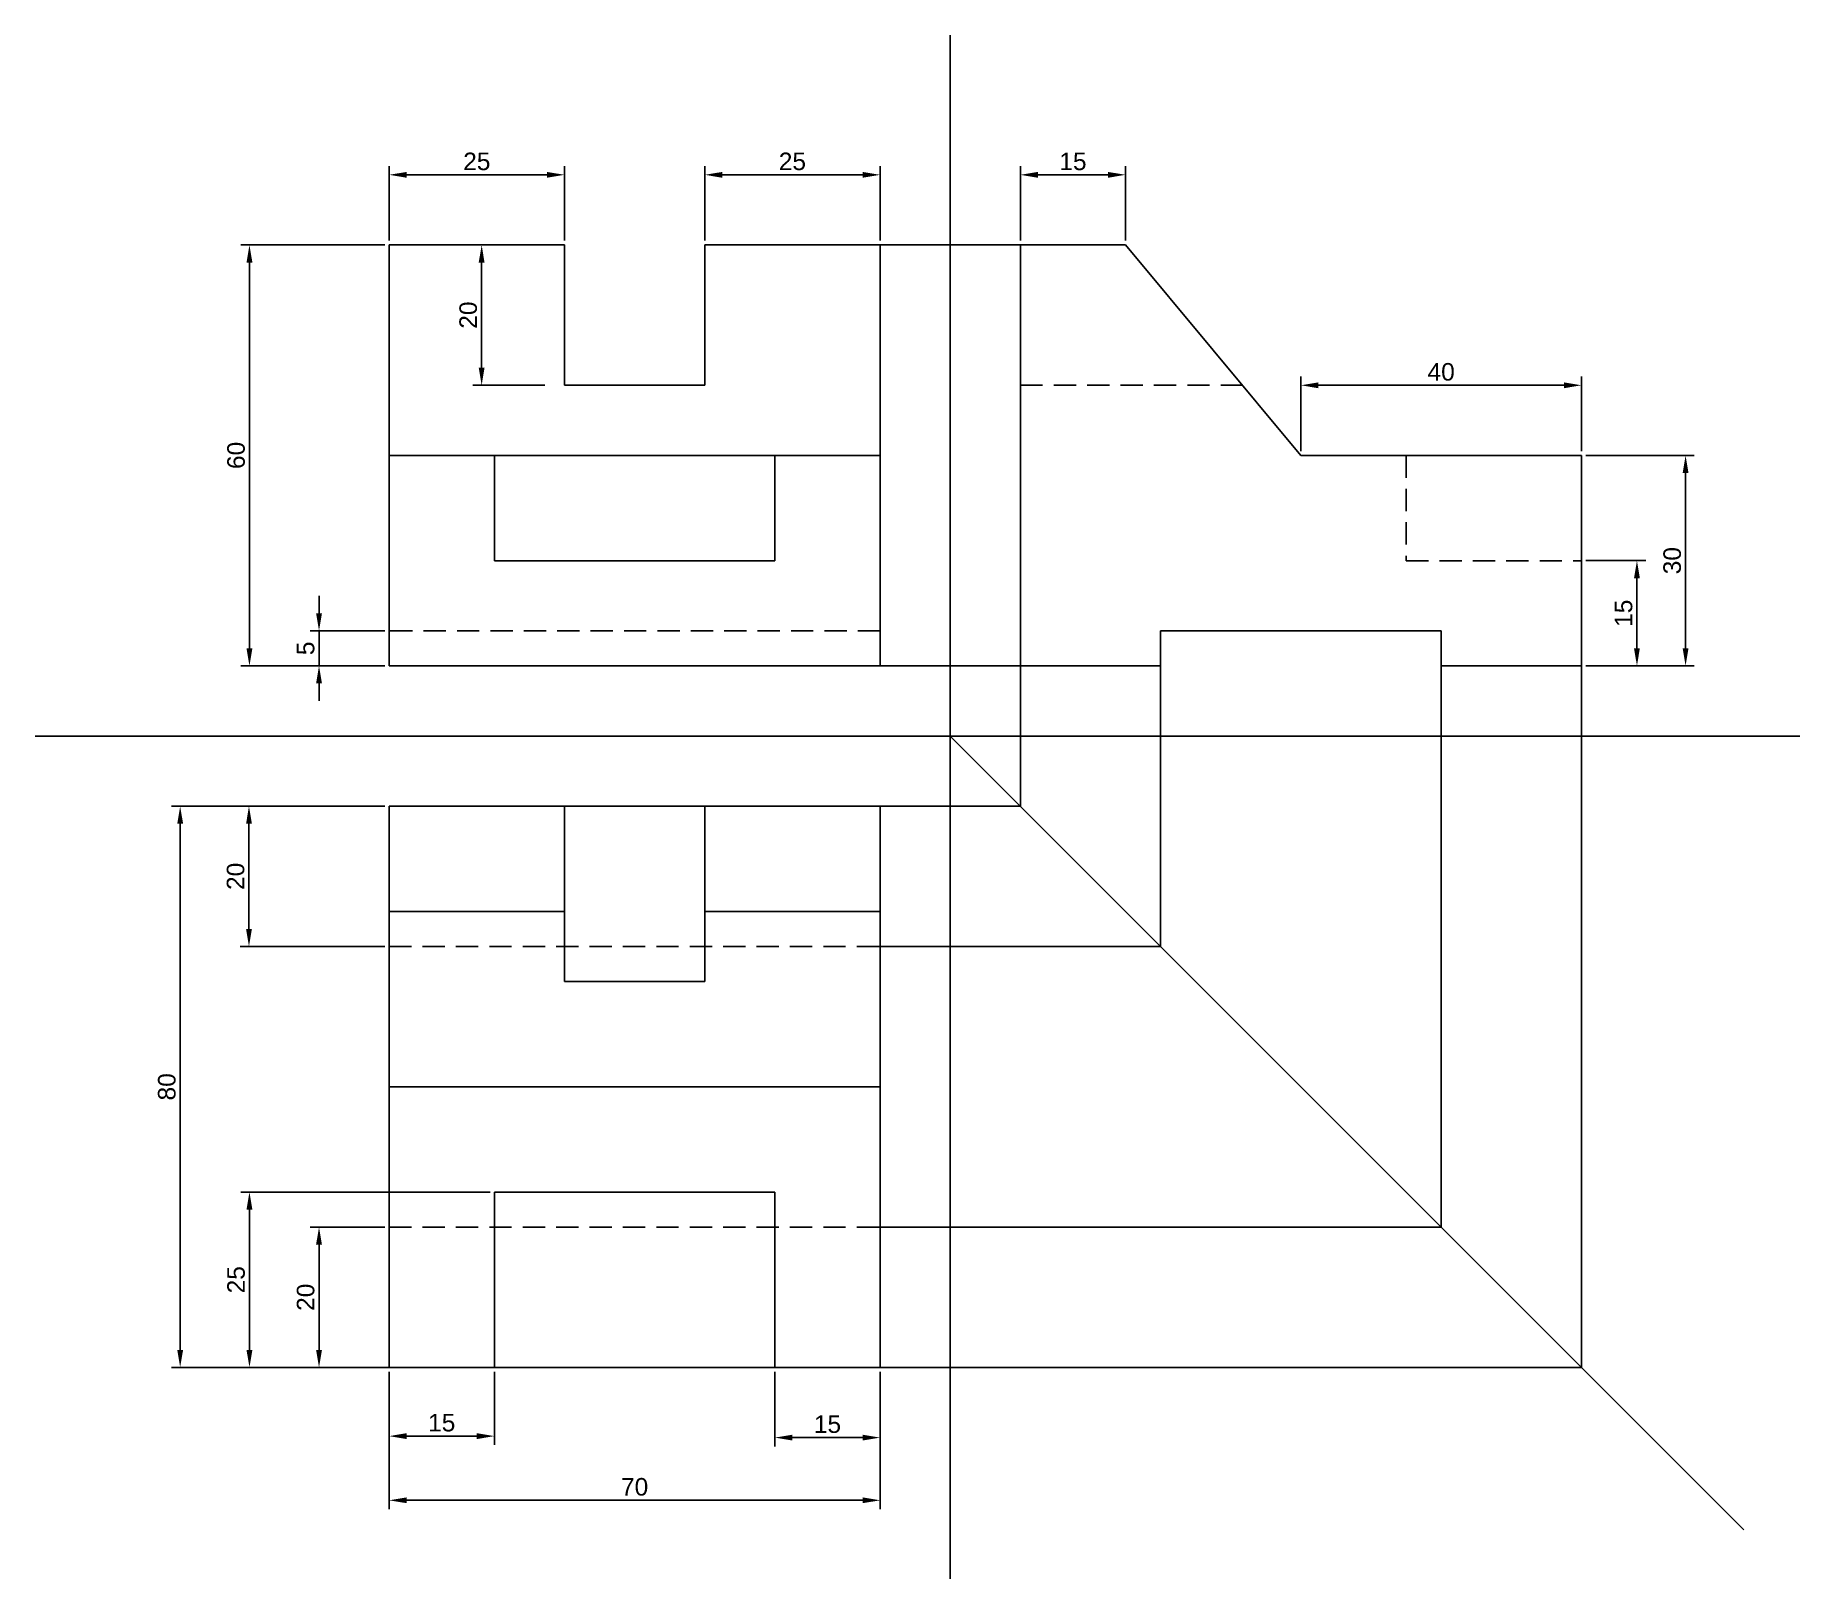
# Model space of a CAD drawing. Header units: millimetres. Extents: x 2350 to 2601, y 2070 to 2290.
import ezdxf

# ---------------------------------------------------------------- set-up
doc = ezdxf.new("R2010")
doc.units = ezdxf.units.MM
doc.linetypes.add('HIDDEN2', pattern=[4.7625, 3.175, -1.5875])
doc.styles.get("Standard").update_dxf_attribs({"font": 'arial.ttf'})
doc.dimstyles.new('ISO-25', dxfattribs={"dimtxt": 2.5, "dimasz": 2.5, "dimexe": 1.25, "dimexo": 0.625, "dimtad": 1, "dimtxsty": 'Standard', "dimcen": 2.5, "dimadec": 0, "dimazin": 0, "dimtfac": 1, "dimtmove": 0, "dimatfit": 3, "dimfxl": 1, "dimarcsym": 0})

# ---------------------------------------------------------------- blocks, each defined once
blk = doc.blocks.new('*D1')
at = {"color": 0, "lineweight": -2, "transparency": 16777216}
for p, q in [((2445.06, 2261.02), (2445.06, 2271.65)), ((2447.56, 2270.4), (2467.56, 2270.4)), ((2470.06, 2261.02), (2470.06, 2271.65))]:
    blk.add_line(p, q, dxfattribs=at)
at = {"color": 0, "transparency": 16777216}
for points in [[(2447.56, 2270.81), (2447.56, 2269.98), (2445.06, 2270.4)], [(2467.56, 2270.81), (2467.56, 2269.98), (2470.06, 2270.4)]]:
    blk.add_solid(points, dxfattribs=at)
at = {"layer": 'Defpoints', "color": 0, "transparency": 16777216}
for p in [(2470.06, 2270.4), (2445.06, 2260.4), (2470.06, 2260.4)]:
    blk.add_point(p, dxfattribs=at)
at = {"color": 0, "transparency": 16777216, "insert": (2457.56, 2272.3), "char_height": 2.5, "attachment_point": 5}
blk.add_mtext('25', dxfattribs=at)
blk = doc.blocks.new('*D2')
at = {"color": 0, "lineweight": -2, "transparency": 16777216}
for p, q in [((2400.06, 2099.77), (2400.06, 2089.36)), ((2415.06, 2099.77), (2415.06, 2089.36)), ((2402.56, 2090.61), (2412.56, 2090.61))]:
    blk.add_line(p, q, dxfattribs=at)
at = {"color": 0, "transparency": 16777216}
for points in [[(2402.56, 2091.03), (2402.56, 2090.19), (2400.06, 2090.61)], [(2412.56, 2091.03), (2412.56, 2090.19), (2415.06, 2090.61)]]:
    blk.add_solid(points, dxfattribs=at)
at = {"layer": 'Defpoints', "color": 0, "transparency": 16777216}
for p in [(2400.06, 2100.4), (2415.06, 2100.4), (2415.06, 2090.61)]:
    blk.add_point(p, dxfattribs=at)
at = {"color": 0, "transparency": 16777216, "insert": (2407.56, 2092.51), "char_height": 2.5, "attachment_point": 5}
blk.add_mtext('15', dxfattribs=at)
blk = doc.blocks.new('*D3')
at = {"color": 0, "lineweight": -2, "transparency": 16777216}
for p, q in [((2455.06, 2099.77), (2455.06, 2089.15)), ((2470.06, 2099.77), (2470.06, 2089.15)), ((2457.56, 2090.4), (2467.56, 2090.4))]:
    blk.add_line(p, q, dxfattribs=at)
at = {"color": 0, "transparency": 16777216}
for points in [[(2457.56, 2090.81), (2457.56, 2089.98), (2455.06, 2090.4)], [(2467.56, 2090.81), (2467.56, 2089.98), (2470.06, 2090.4)]]:
    blk.add_solid(points, dxfattribs=at)
at = {"layer": 'Defpoints', "color": 0, "transparency": 16777216}
for p in [(2455.06, 2100.4), (2470.06, 2100.4), (2470.06, 2090.4)]:
    blk.add_point(p, dxfattribs=at)
at = {"color": 0, "transparency": 16777216, "insert": (2462.56, 2092.3), "char_height": 2.5, "attachment_point": 5}
blk.add_mtext('15', dxfattribs=at)
blk = doc.blocks.new('*D4')
at = {"color": 0, "lineweight": -2, "transparency": 16777216}
for p, q in [((2400.06, 2099.77), (2400.06, 2080.21)), ((2470.06, 2099.77), (2470.06, 2080.21)), ((2402.56, 2081.46), (2467.56, 2081.46))]:
    blk.add_line(p, q, dxfattribs=at)
at = {"color": 0, "transparency": 16777216}
for points in [[(2402.56, 2081.88), (2402.56, 2081.05), (2400.06, 2081.46)], [(2467.56, 2081.88), (2467.56, 2081.05), (2470.06, 2081.46)]]:
    blk.add_solid(points, dxfattribs=at)
at = {"layer": 'Defpoints', "color": 0, "transparency": 16777216}
for p in [(2400.06, 2100.4), (2470.06, 2100.4), (2470.06, 2081.46)]:
    blk.add_point(p, dxfattribs=at)
at = {"color": 0, "transparency": 16777216, "insert": (2435.06, 2083.37), "char_height": 2.5, "attachment_point": 5}
blk.add_mtext('70', dxfattribs=at)
blk = doc.blocks.new('*D5')
at = {"color": 0, "lineweight": -2, "transparency": 16777216}
for p, q in [((2400.06, 2261.02), (2400.06, 2271.65)), ((2422.56, 2270.4), (2402.56, 2270.4)), ((2425.06, 2261.02), (2425.06, 2271.65))]:
    blk.add_line(p, q, dxfattribs=at)
at = {"color": 0, "transparency": 16777216}
for points in [[(2402.56, 2270.81), (2402.56, 2269.98), (2400.06, 2270.4)], [(2422.56, 2270.81), (2422.56, 2269.98), (2425.06, 2270.4)]]:
    blk.add_solid(points, dxfattribs=at)
at = {"layer": 'Defpoints', "color": 0, "transparency": 16777216}
for p in [(2400.06, 2270.4), (2400.06, 2260.4), (2425.06, 2260.4)]:
    blk.add_point(p, dxfattribs=at)
at = {"color": 0, "transparency": 16777216, "insert": (2412.56, 2272.3), "char_height": 2.5, "attachment_point": 5}
blk.add_mtext('25', dxfattribs=at)
blk = doc.blocks.new('*D6')
at = {"color": 0, "lineweight": -2, "transparency": 16777216}
for p, q in [((2570.69, 2230.4), (2586.16, 2230.4)), ((2584.91, 2227.9), (2584.91, 2202.9)), ((2570.69, 2200.4), (2586.16, 2200.4))]:
    blk.add_line(p, q, dxfattribs=at)
at = {"color": 0, "transparency": 16777216}
for points in [[(2584.5, 2227.9), (2585.33, 2227.9), (2584.91, 2230.4)], [(2584.5, 2202.9), (2585.33, 2202.9), (2584.91, 2200.4)]]:
    blk.add_solid(points, dxfattribs=at)
at = {"layer": 'Defpoints', "color": 0, "transparency": 16777216}
for p in [(2570.06, 2230.4), (2570.06, 2200.4), (2584.91, 2200.4)]:
    blk.add_point(p, dxfattribs=at)
at = {"color": 0, "transparency": 16777216, "insert": (2583.01, 2215.4), "char_height": 2.5, "attachment_point": 5, "rotation": 90}
blk.add_mtext('30', dxfattribs=at)
blk = doc.blocks.new('*D7')
at = {"color": 0, "lineweight": -2, "transparency": 16777216}
for p, q in [((2390.06, 2207.9), (2390.06, 2210.4)), ((2399.44, 2205.4), (2388.81, 2205.4)), ((2390.06, 2205.4), (2390.06, 2200.4)), ((2399.44, 2200.4), (2388.81, 2200.4)), ((2390.06, 2197.9), (2390.06, 2195.4))]:
    blk.add_line(p, q, dxfattribs=at)
at = {"color": 0, "transparency": 16777216}
for points in [[(2389.64, 2207.9), (2390.48, 2207.9), (2390.06, 2205.4)], [(2389.64, 2197.9), (2390.48, 2197.9), (2390.06, 2200.4)]]:
    blk.add_solid(points, dxfattribs=at)
at = {"layer": 'Defpoints', "color": 0, "transparency": 16777216}
for p in [(2400.06, 2205.4), (2390.06, 2200.4), (2400.06, 2200.4)]:
    blk.add_point(p, dxfattribs=at)
at = {"color": 0, "transparency": 16777216, "insert": (2388.16, 2202.9), "char_height": 2.5, "attachment_point": 5, "rotation": 90}
blk.add_mtext('5', dxfattribs=at)
blk = doc.blocks.new('*D8')
at = {"color": 0, "lineweight": -2, "transparency": 16777216}
for p, q in [((2570.69, 2215.4), (2579.23, 2215.4)), ((2577.98, 2212.9), (2577.98, 2202.9)), ((2570.69, 2200.4), (2579.23, 2200.4))]:
    blk.add_line(p, q, dxfattribs=at)
at = {"color": 0, "transparency": 16777216}
for points in [[(2577.56, 2212.9), (2578.39, 2212.9), (2577.98, 2215.4)], [(2577.56, 2202.9), (2578.39, 2202.9), (2577.98, 2200.4)]]:
    blk.add_solid(points, dxfattribs=at)
at = {"layer": 'Defpoints', "color": 0, "transparency": 16777216}
for p in [(2570.06, 2215.4), (2570.06, 2200.4), (2577.98, 2200.4)]:
    blk.add_point(p, dxfattribs=at)
at = {"color": 0, "transparency": 16777216, "insert": (2576.08, 2207.9), "char_height": 2.5, "attachment_point": 5, "rotation": 90}
blk.add_mtext('15', dxfattribs=at)
blk = doc.blocks.new('*D9')
at = {"color": 0, "lineweight": -2, "transparency": 16777216}
for p, q in [((2399.44, 2180.4), (2378.82, 2180.4)), ((2380.07, 2177.9), (2380.07, 2162.9)), ((2399.44, 2160.4), (2378.82, 2160.4))]:
    blk.add_line(p, q, dxfattribs=at)
at = {"color": 0, "transparency": 16777216}
for points in [[(2379.66, 2177.9), (2380.49, 2177.9), (2380.07, 2180.4)], [(2379.66, 2162.9), (2380.49, 2162.9), (2380.07, 2160.4)]]:
    blk.add_solid(points, dxfattribs=at)
at = {"layer": 'Defpoints', "color": 0, "transparency": 16777216}
for p in [(2400.06, 2180.4), (2380.07, 2160.4), (2400.06, 2160.4)]:
    blk.add_point(p, dxfattribs=at)
at = {"color": 0, "transparency": 16777216, "insert": (2378.17, 2170.4), "char_height": 2.5, "attachment_point": 5, "rotation": 90}
blk.add_mtext('20', dxfattribs=at)
blk = doc.blocks.new('*D10')
at = {"color": 0, "lineweight": -2, "transparency": 16777216}
for p, q in [((2399.44, 2180.4), (2369.01, 2180.4)), ((2370.26, 2177.9), (2370.26, 2102.9)), ((2399.44, 2100.4), (2369.01, 2100.4))]:
    blk.add_line(p, q, dxfattribs=at)
at = {"color": 0, "transparency": 16777216}
for points in [[(2369.85, 2177.9), (2370.68, 2177.9), (2370.26, 2180.4)], [(2369.85, 2102.9), (2370.68, 2102.9), (2370.26, 2100.4)]]:
    blk.add_solid(points, dxfattribs=at)
at = {"layer": 'Defpoints', "color": 0, "transparency": 16777216}
for p in [(2400.06, 2180.4), (2370.26, 2100.4), (2400.06, 2100.4)]:
    blk.add_point(p, dxfattribs=at)
at = {"color": 0, "transparency": 16777216, "insert": (2368.36, 2140.4), "char_height": 2.5, "attachment_point": 5, "rotation": 90}
blk.add_mtext('80', dxfattribs=at)
blk = doc.blocks.new('*D11')
at = {"color": 0, "lineweight": -2, "transparency": 16777216}
for p, q in [((2490.06, 2261.02), (2490.06, 2271.65)), ((2492.56, 2270.4), (2502.56, 2270.4)), ((2505.06, 2261.02), (2505.06, 2271.65))]:
    blk.add_line(p, q, dxfattribs=at)
at = {"color": 0, "transparency": 16777216}
for points in [[(2492.56, 2270.81), (2492.56, 2269.98), (2490.06, 2270.4)], [(2502.56, 2270.81), (2502.56, 2269.98), (2505.06, 2270.4)]]:
    blk.add_solid(points, dxfattribs=at)
at = {"layer": 'Defpoints', "color": 0, "transparency": 16777216}
for p in [(2505.06, 2270.4), (2490.06, 2260.4), (2505.06, 2260.4)]:
    blk.add_point(p, dxfattribs=at)
at = {"color": 0, "transparency": 16777216, "insert": (2497.56, 2272.3), "char_height": 2.5, "attachment_point": 5}
blk.add_mtext('15', dxfattribs=at)
blk = doc.blocks.new('*D12')
at = {"color": 0, "lineweight": -2, "transparency": 16777216}
for p, q in [((2530.06, 2231.02), (2530.06, 2241.65)), ((2570.06, 2231.02), (2570.06, 2241.65)), ((2567.56, 2240.4), (2532.56, 2240.4))]:
    blk.add_line(p, q, dxfattribs=at)
at = {"color": 0, "transparency": 16777216}
for points in [[(2532.56, 2240.81), (2532.56, 2239.98), (2530.06, 2240.4)], [(2567.56, 2240.81), (2567.56, 2239.98), (2570.06, 2240.4)]]:
    blk.add_solid(points, dxfattribs=at)
at = {"layer": 'Defpoints', "color": 0, "transparency": 16777216}
for p in [(2530.06, 2240.4), (2530.06, 2230.4), (2570.06, 2230.4)]:
    blk.add_point(p, dxfattribs=at)
at = {"color": 0, "transparency": 16777216, "insert": (2550.06, 2242.3), "char_height": 2.5, "attachment_point": 5}
blk.add_mtext('40', dxfattribs=at)
blk = doc.blocks.new('*D13')
at = {"color": 0, "lineweight": -2, "transparency": 16777216}
for p, q in [((2399.44, 2260.4), (2378.89, 2260.4)), ((2380.14, 2257.9), (2380.14, 2202.9)), ((2399.44, 2200.4), (2378.89, 2200.4))]:
    blk.add_line(p, q, dxfattribs=at)
at = {"color": 0, "transparency": 16777216}
for points in [[(2379.72, 2257.9), (2380.56, 2257.9), (2380.14, 2260.4)], [(2379.72, 2202.9), (2380.56, 2202.9), (2380.14, 2200.4)]]:
    blk.add_solid(points, dxfattribs=at)
at = {"layer": 'Defpoints', "color": 0, "transparency": 16777216}
for p in [(2400.06, 2260.4), (2380.14, 2200.4), (2400.06, 2200.4)]:
    blk.add_point(p, dxfattribs=at)
at = {"color": 0, "transparency": 16777216, "insert": (2378.24, 2230.4), "char_height": 2.5, "attachment_point": 5, "rotation": 90}
blk.add_mtext('60', dxfattribs=at)
blk = doc.blocks.new('*D14')
at = {"color": 0, "lineweight": -2, "transparency": 16777216}
for p, q in [((2424.44, 2260.4), (2412, 2260.4)), ((2413.25, 2257.9), (2413.25, 2242.9)), ((2422.25, 2240.4), (2412, 2240.4))]:
    blk.add_line(p, q, dxfattribs=at)
at = {"color": 0, "transparency": 16777216}
for points in [[(2412.83, 2257.9), (2413.66, 2257.9), (2413.25, 2260.4)], [(2412.83, 2242.9), (2413.66, 2242.9), (2413.25, 2240.4)]]:
    blk.add_solid(points, dxfattribs=at)
at = {"layer": 'Defpoints', "color": 0, "transparency": 16777216}
for p in [(2425.06, 2260.4), (2413.25, 2240.4), (2422.88, 2240.4)]:
    blk.add_point(p, dxfattribs=at)
at = {"color": 0, "transparency": 16777216, "insert": (2411.34, 2250.4), "char_height": 2.5, "attachment_point": 5, "rotation": 90}
blk.add_mtext('20', dxfattribs=at)
blk = doc.blocks.new('*D15')
at = {"color": 0, "lineweight": -2, "transparency": 16777216}
for p, q in [((2414.44, 2125.4), (2378.89, 2125.4)), ((2380.14, 2122.9), (2380.14, 2102.9)), ((2414.44, 2100.4), (2378.89, 2100.4))]:
    blk.add_line(p, q, dxfattribs=at)
at = {"color": 0, "transparency": 16777216}
for points in [[(2379.72, 2122.9), (2380.56, 2122.9), (2380.14, 2125.4)], [(2379.72, 2102.9), (2380.56, 2102.9), (2380.14, 2100.4)]]:
    blk.add_solid(points, dxfattribs=at)
at = {"layer": 'Defpoints', "color": 0, "transparency": 16777216}
for p in [(2415.06, 2125.4), (2380.14, 2100.4), (2415.06, 2100.4)]:
    blk.add_point(p, dxfattribs=at)
at = {"color": 0, "transparency": 16777216, "insert": (2378.24, 2112.9), "char_height": 2.5, "attachment_point": 5, "rotation": 90}
blk.add_mtext('25', dxfattribs=at)
blk = doc.blocks.new('*D16')
at = {"color": 0, "lineweight": -2, "transparency": 16777216}
for p, q in [((2399.44, 2120.4), (2388.81, 2120.4)), ((2390.06, 2117.9), (2390.06, 2102.9)), ((2399.44, 2100.4), (2388.81, 2100.4))]:
    blk.add_line(p, q, dxfattribs=at)
at = {"color": 0, "transparency": 16777216}
for points in [[(2389.64, 2117.9), (2390.48, 2117.9), (2390.06, 2120.4)], [(2389.64, 2102.9), (2390.48, 2102.9), (2390.06, 2100.4)]]:
    blk.add_solid(points, dxfattribs=at)
at = {"layer": 'Defpoints', "color": 0, "transparency": 16777216}
for p in [(2400.06, 2120.4), (2390.06, 2100.4), (2400.06, 2100.4)]:
    blk.add_point(p, dxfattribs=at)
at = {"color": 0, "transparency": 16777216, "insert": (2388.16, 2110.4), "char_height": 2.5, "attachment_point": 5, "rotation": 90}
blk.add_mtext('20', dxfattribs=at)

msp = doc.modelspace()

# ---------------------------------------------------------------- linework, layer by layer
at = {"color": 40, "true_color": 0xf8d731}
for p, q in [((2480.061, 2290.286), (2480.061, 2140.286)), ((2349.604, 2190.396), (2601.186, 2190.396)), ((2480.061, 2140.286), (2480.061, 2070.286))]:
    msp.add_line(p, q, dxfattribs=at)
for p, q in [((2425.061, 2260.396), (2400.061, 2260.396)), ((2400.061, 2260.396), (2400.061, 2200.396)), ((2425.061, 2260.396), (2400.061, 2260.396)), ((2425.061, 2240.396), (2425.061, 2260.396)), ((2470.061, 2260.396), (2445.061, 2260.396)), ((2445.061, 2260.396), (2445.061, 2240.396)), ((2470.061, 2230.396), (2470.061, 2260.396)), ((2490.061, 2260.396), (2490.061, 2200.396)), ((2490.061, 2260.396), (2505.061, 2260.396)), ((2505.061, 2260.396), (2530.061, 2230.396)), ((2445.061, 2240.396), (2425.061, 2240.396)), ((2400.061, 2230.396), (2470.061, 2230.396)), ((2415.061, 2230.396), (2415.061, 2215.396)), ((2455.061, 2215.396), (2455.061, 2230.396)), ((2470.061, 2200.396), (2470.061, 2230.396)), ((2570.061, 2230.396), (2530.061, 2230.396)), ((2570.061, 2200.396), (2570.061, 2230.396)), ((2415.061, 2215.396), (2455.061, 2215.396)), ((2510.061, 2200.396), (2510.061, 2205.396)), ((2510.061, 2205.396), (2550.061, 2205.396)), ((2550.061, 2205.396), (2550.061, 2200.396)), ((2400.061, 2200.396), (2470.061, 2200.396)), ((2490.061, 2200.396), (2510.061, 2200.396)), ((2550.061, 2200.396), (2570.061, 2200.396)), ((2400.061, 2180.396), (2400.061, 2100.396)), ((2470.061, 2180.396), (2400.061, 2180.396)), ((2425.061, 2165.396), (2425.061, 2180.396)), ((2425.061, 2180.396), (2425.061, 2165.396)), ((2425.061, 2180.396), (2425.061, 2155.396)), ((2445.061, 2180.396), (2445.061, 2165.396)), ((2445.061, 2165.396), (2445.061, 2180.396)), ((2445.061, 2155.396), (2445.061, 2180.396)), ((2470.061, 2100.396), (2470.061, 2180.396)), ((2400.061, 2165.396), (2425.061, 2165.396)), ((2445.061, 2165.396), (2470.061, 2165.396)), ((2425.061, 2155.396), (2445.061, 2155.396)), ((2400.061, 2140.396), (2470.061, 2140.396)), ((2415.061, 2100.396), (2415.061, 2125.396)), ((2415.061, 2125.396), (2455.061, 2125.396)), ((2455.061, 2125.396), (2455.061, 2100.396)), ((2400.061, 2100.396), (2470.061, 2100.396)), ((2415.061, 2100.396), (2400.061, 2100.396))]:
    msp.add_line(p, q)
at = {"color": 244, "true_color": 0x991b1e}
for p, q in [((2490.061, 2260.396), (2470.061, 2260.396)), ((2490.061, 2200.396), (2470.061, 2200.396)), ((2490.061, 2180.396), (2490.061, 2200.396)), ((2510.061, 2160.396), (2510.061, 2200.396)), ((2550.061, 2120.396), (2550.061, 2200.396)), ((2570.061, 2100.396), (2570.061, 2200.396)), ((2480.061, 2190.396), (2593.198, 2077.259)), ((2470.061, 2180.396), (2490.061, 2180.396)), ((2470.061, 2160.396), (2510.061, 2160.396)), ((2470.061, 2120.396), (2550.061, 2120.396)), ((2470.061, 2100.396), (2570.061, 2100.396))]:
    msp.add_line(p, q, dxfattribs=at)
at = {"linetype": 'HIDDEN2'}
for p, q in [((2490.061, 2240.396), (2521.728, 2240.396)), ((2545.061, 2230.396), (2545.061, 2215.396)), ((2545.061, 2215.396), (2570.061, 2215.396)), ((2470.061, 2205.396), (2400.061, 2205.396)), ((2400.061, 2160.396), (2470.061, 2160.396)), ((2400.061, 2120.396), (2470.061, 2120.396))]:
    msp.add_line(p, q, dxfattribs=at)

# ---------------------------------------------------------------- dimensions: what is measured, and where the dimension line sits
at = {"color": 32, "true_color": 0xcd6928}
for base, p1, p2, picture, middle in [((2400.061, 2270.396), (2425.061, 2260.396), (2400.061, 2260.396), '*D5', (2412.561, 2272.297)), ((2470.061, 2270.396), (2445.061, 2260.396), (2470.061, 2260.396), '*D1', (2457.561, 2272.297)), ((2505.061, 2270.396), (2490.061, 2260.396), (2505.061, 2260.396), '*D11', (2497.561, 2272.297)), ((2530.061, 2240.396), (2570.061, 2230.396), (2530.061, 2230.396), '*D12', (2550.061, 2242.297)), ((2415.061, 2090.611), (2400.061, 2100.396), (2415.061, 2100.396), '*D2', (2407.561, 2092.512)), ((2470.061, 2081.465), (2400.061, 2100.396), (2470.061, 2100.396), '*D4', (2435.061, 2083.366)), ((2470.061, 2090.396), (2455.061, 2100.396), (2470.061, 2100.396), '*D3', (2462.561, 2092.297))]:
    dim = msp.add_linear_dim(base=base, p1=p1, p2=p2, dimstyle='ISO-25', dxfattribs=at)
    dim.commit()
    dim.dimension.update_dxf_attribs({"geometry": picture, "text_midpoint": middle})
for base, p1, p2, picture, middle in [((2380.139, 2200.396), (2400.061, 2260.396), (2400.061, 2200.396), '*D13', (2378.238, 2230.396)), ((2413.246, 2240.396), (2425.061, 2260.396), (2422.875, 2240.396), '*D14', (2411.345, 2250.396)), ((2584.915, 2200.396), (2570.061, 2230.396), (2570.061, 2200.396), '*D6', (2583.013, 2215.396)), ((2577.977, 2200.396), (2570.061, 2215.396), (2570.061, 2200.396), '*D8', (2576.076, 2207.896)), ((2390.061, 2200.396), (2400.061, 2205.396), (2400.061, 2200.396), '*D7', (2388.165, 2202.896)), ((2370.264, 2100.396), (2400.061, 2180.396), (2400.061, 2100.396), '*D10', (2368.363, 2140.396)), ((2380.075, 2160.396), (2400.061, 2180.396), (2400.061, 2160.396), '*D9', (2378.173, 2170.396)), ((2380.141, 2100.396), (2415.061, 2125.396), (2415.061, 2100.396), '*D15', (2378.24, 2112.896)), ((2390.061, 2100.396), (2400.061, 2120.396), (2400.061, 2100.396), '*D16', (2388.16, 2110.396))]:
    dim = msp.add_linear_dim(base=base, p1=p1, p2=p2, angle=90, dimstyle='ISO-25', dxfattribs=at)
    dim.commit()
    dim.dimension.update_dxf_attribs({"geometry": picture, "text_midpoint": middle})

doc.saveas('drawing.dxf')
